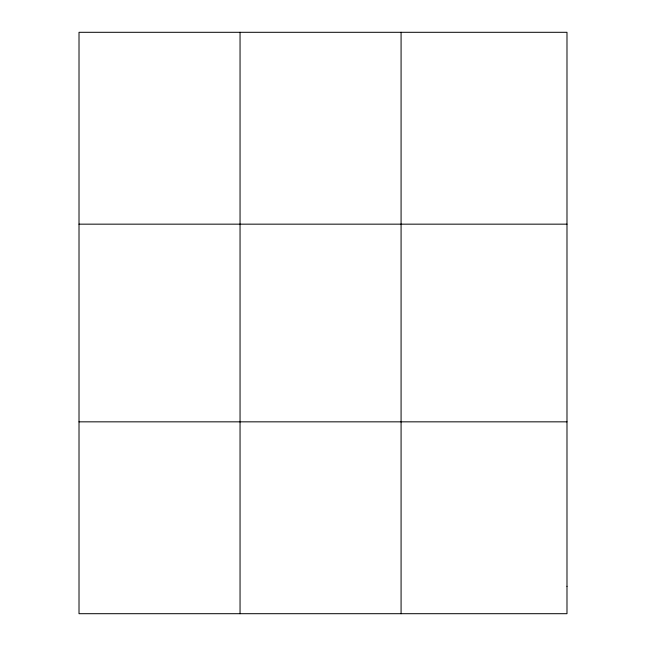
<?xml version="1.0" encoding="UTF-8"?>
<svg xmlns="http://www.w3.org/2000/svg" width="646" height="646" viewBox="0 0 646 646"><rect width="100%" height="100%" fill="white"/><g stroke="black" fill="none" stroke-linecap="round" stroke-linejoin="round"><path stroke-width="0.97" d="M240.046 613.7L240.046 32.3M401.077 613.7L401.077 32.3M79.014 224.162L566.986 224.162M79.014 421.838L566.986 421.838M566.986 586.293L566.986 613.7L79.014 613.7L79.014 32.3L566.986 32.3L566.986 586.293"/></g></svg>
